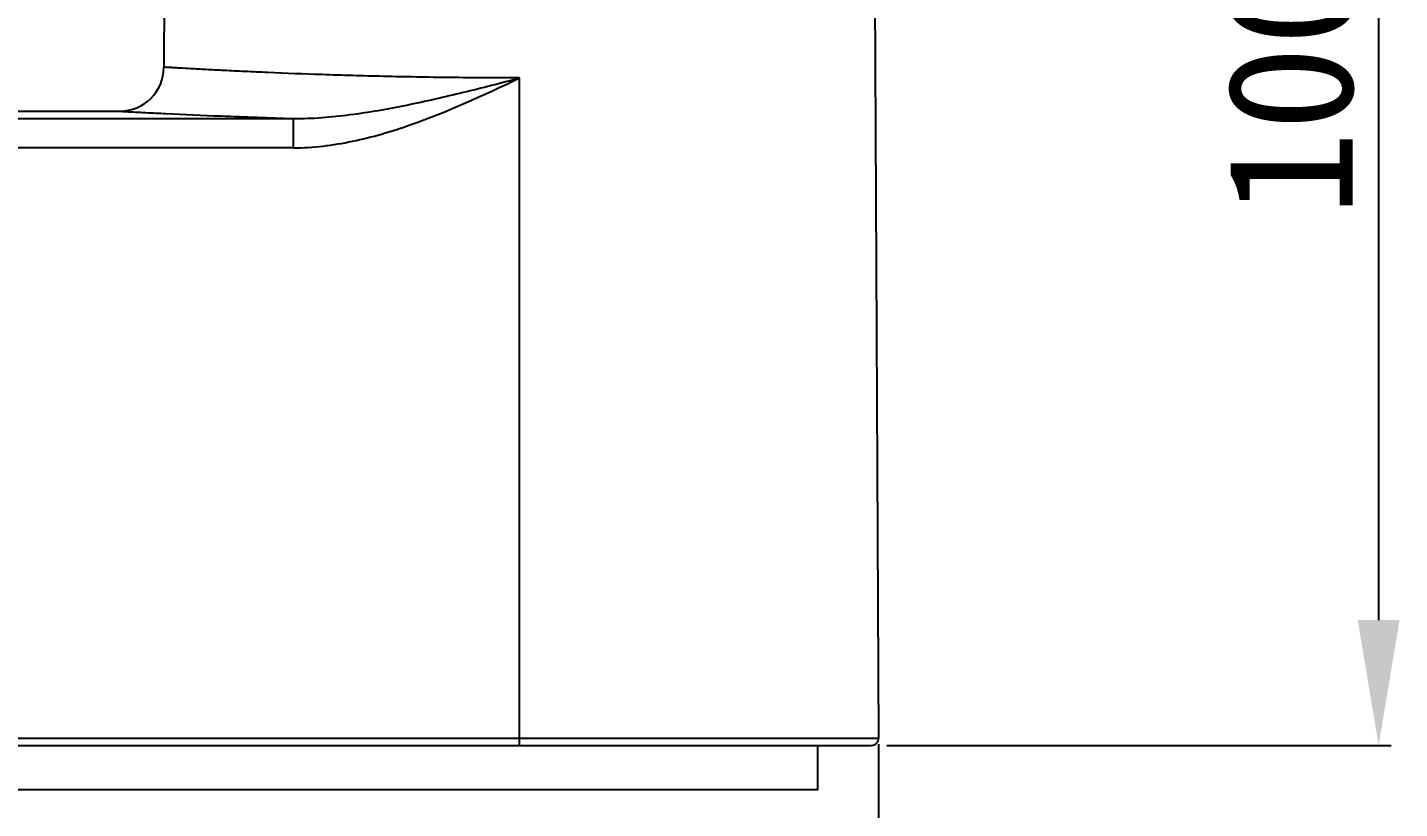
# Model space of a CAD drawing. Header units: millimetres. Extents: x 4053 to 4499, y 27851 to 28303.
# Drawn here: x 4406.4 to 4499.4, y 28098.5 to 28151.4 of the extents above; entities that cross this region are included whole.
import ezdxf

# ---------------------------------------------------------------- set-up
doc = ezdxf.new("R2010")
doc.units = ezdxf.units.MM
doc.styles.get("Standard").update_dxf_attribs({"font": ''})
doc.styles.get('Standard').set_extended_font_data('SimSun')
doc.dimstyles.new('副本 ISO-25-2bei', dxfattribs={"dimscale": 1.7, "dimtxt": 5, "dimasz": 5, "dimexe": 0.5, "dimexo": 0.625, "dimgap": 1, "dimtad": 1, "dimlfac": 0.0393, "dimdsep": 46, "dimtxsty": 'Standard', "dimcen": 2.5, "dimclrd": 1, "dimclre": 1, "dimclrt": 3, "dimadec": 0, "dimazin": 0, "dimtfac": 1, "dimtmove": 0, "dimatfit": 3, "dimfxl": 0, "dimarcsym": 0})

# ---------------------------------------------------------------- blocks, each defined once
blk = doc.blocks.new('*D1')
at = {"color": 1, "lineweight": -2, "transparency": 16777216}
for p, q in [((4441.292, 28203.392), (4498.865, 28203.392)), ((4498.015, 28194.892), (4498.015, 28111.255)), ((4464.692, 28102.755), (4498.865, 28102.755))]:
    blk.add_line(p, q, dxfattribs=at)
at = {"color": 1, "transparency": 16777216}
for points in [[(4496.599, 28194.892), (4499.432, 28194.892), (4498.015, 28203.392)], [(4496.599, 28111.255), (4499.432, 28111.255), (4498.015, 28102.755)]]:
    blk.add_solid(points, dxfattribs=at)
at = {"layer": 'Defpoints', "color": 0, "transparency": 16777216}
for p in [(4440.23, 28203.392), (4463.629, 28102.755), (4498.015, 28102.755)]:
    blk.add_point(p, dxfattribs=at)
at = {"color": 3, "transparency": 16777216, "insert": (4492.065, 28153.074), "char_height": 8.5, "attachment_point": 5, "rotation": 90, "bg_fill": 3, "box_fill_scale": 1.1, "bg_fill_color": 256, "bg_fill_true_color": 13158600, "bg_fill_transparency": 0}
blk.add_mtext('100.6', dxfattribs=at)
blk = doc.blocks.new('*D3')
at = {"color": 1, "lineweight": -2, "transparency": 16777216}
for p, q in [((4313.454, 28102.195), (4313.454, 28015.674)), ((4464.126, 28102.839), (4464.126, 28015.674)), ((4321.954, 28016.524), (4455.626, 28016.524))]:
    blk.add_line(p, q, dxfattribs=at)
at = {"color": 1, "transparency": 16777216}
for points in [[(4321.954, 28017.941), (4321.954, 28015.107), (4313.454, 28016.524)], [(4455.626, 28017.941), (4455.626, 28015.107), (4464.126, 28016.524)]]:
    blk.add_solid(points, dxfattribs=at)
at = {"layer": 'Defpoints', "color": 0, "transparency": 16777216}
for p in [(4313.454, 28103.258), (4464.126, 28103.902), (4464.126, 28016.524)]:
    blk.add_point(p, dxfattribs=at)
at = {"color": 3, "transparency": 16777216, "insert": (4388.79, 28022.474), "char_height": 8.5, "attachment_point": 5, "bg_fill": 3, "box_fill_scale": 1.1, "bg_fill_color": 256, "bg_fill_true_color": 13158600, "bg_fill_transparency": 0}
blk.add_mtext('150.7', dxfattribs=at)

msp = doc.modelspace()

# ---------------------------------------------------------------- linework, layer by layer
at = {"color": 7, "linetype": 'Continuous'}
for p, q in [((4415.789, 28167.258), (4415.692, 28148.739)), ((4463.795, 28167.258), (4464.13, 28103.258)), ((4393.542, 28145.755), (4412.692, 28145.755)), ((4313.954, 28102.755), (4463.629, 28102.755)), ((4460.013, 28099.755), (4317.133, 28099.755))]:
    msp.add_line(p, q, dxfattribs=at)
at = {"color": 9, "linetype": 'Continuous'}
for p, q in [((4439.792, 28102.755), (4439.792, 28148.008)), ((4349.48, 28145.261), (4424.463, 28145.261)), ((4424.463, 28143.274), (4424.463, 28145.261)), ((4424.463, 28143.274), (4338.738, 28143.274)), ((4313.454, 28103.258), (4464.13, 28103.258))]:
    msp.add_line(p, q, dxfattribs=at)
at = {"color": 7, "linetype": 'Continuous'}
for centre, radius, start, end in [((4412.692, 28148.755), 3, 270.00003, 359.69989), ((4463.63, 28103.255), 0.5, 270, 0.3)]:
    msp.add_arc(centre, radius, start, end, dxfattribs=at)
at = {"color": 9, "linetype": 'Continuous'}
for points, knots in [([(4439.792, 28148.008), (4438.224, 28148.008), (4435.149, 28148.027), (4430.685, 28148.105), (4426.572, 28148.222), (4423.437, 28148.342), (4421.221, 28148.442), (4419.817, 28148.51), (4418.606, 28148.573), (4417.598, 28148.628), (4416.89, 28148.668), (4416.433, 28148.695), (4416.174, 28148.71), (4415.972, 28148.723), (4415.828, 28148.73), (4415.741, 28148.737), (4415.702, 28148.738), (4415.692, 28148.739)], [0, 0, 0, 0, 0.195044, 0.382575, 0.555418, 0.706949, 0.772862, 0.831342, 0.881818, 0.923805, 0.956894, 0.969996, 0.980761, 0.989162, 0.995177, 0.998792, 1, 1, 1, 1]), ([(4424.463, 28145.261), (4425.75, 28145.249), (4428.336, 28145.464), (4432.169, 28146.145), (4435.986, 28147.026), (4438.524, 28147.672), (4439.792, 28148.009)], [0, 0, 0, 0, 0.247424, 0.496734, 0.747837, 1, 1, 1, 1]), ([(4424.463, 28143.274), (4425.809, 28143.274), (4428.505, 28143.616), (4433.683, 28145.141), (4437.359, 28146.852), (4439.792, 28148.008)], [0, 0, 0, 0, 0.249974, 0.500021, 1, 1, 1, 1]), ([(4412.692, 28145.755), (4412.957, 28145.739), (4413.55, 28145.711), (4414.593, 28145.656), (4416.615, 28145.558), (4419.946, 28145.412), (4422.827, 28145.311), (4424.463, 28145.261)], [0, 0, 0, 0, 0.067557, 0.151, 0.266017, 0.583176, 1, 1, 1, 1])]:
    msp.add_open_spline(points, degree=3, knots=knots, dxfattribs=at)

# ---------------------------------------------------------------- next in the draw order: dimensions: what is measured, and where the dimension line sits
dim = msp.add_linear_dim(base=(4498.015, 28102.755), p1=(4440.23, 28203.392), p2=(4463.629, 28102.755), angle=90, dimstyle='副本 ISO-25-2bei', override={"dimdec": 1, "dimlfac": 1, "dimtfill": 1})
dim.commit()
dim.dimension.update_dxf_attribs({"geometry": '*D1', "text_midpoint": (4498.015, 28153.074), "dimtype": 160})

# ---------------------------------------------------------------- next in the draw order: dimensions: what is measured, and where the dimension line sits
dim = msp.add_linear_dim(base=(4464.126, 28016.524), p1=(4313.454, 28103.258), p2=(4464.126, 28103.902), dimstyle='副本 ISO-25-2bei', override={"dimdec": 1, "dimlfac": 1, "dimtfill": 1})
dim.commit()
dim.dimension.update_dxf_attribs({"geometry": '*D3', "text_midpoint": (4388.79, 28022.474)})

# ---------------------------------------------------------------- next in the draw order: linework, layer by layer
msp.add_line((4460.013, 28099.755), (4460.013, 28102.755))

doc.saveas('drawing.dxf')
